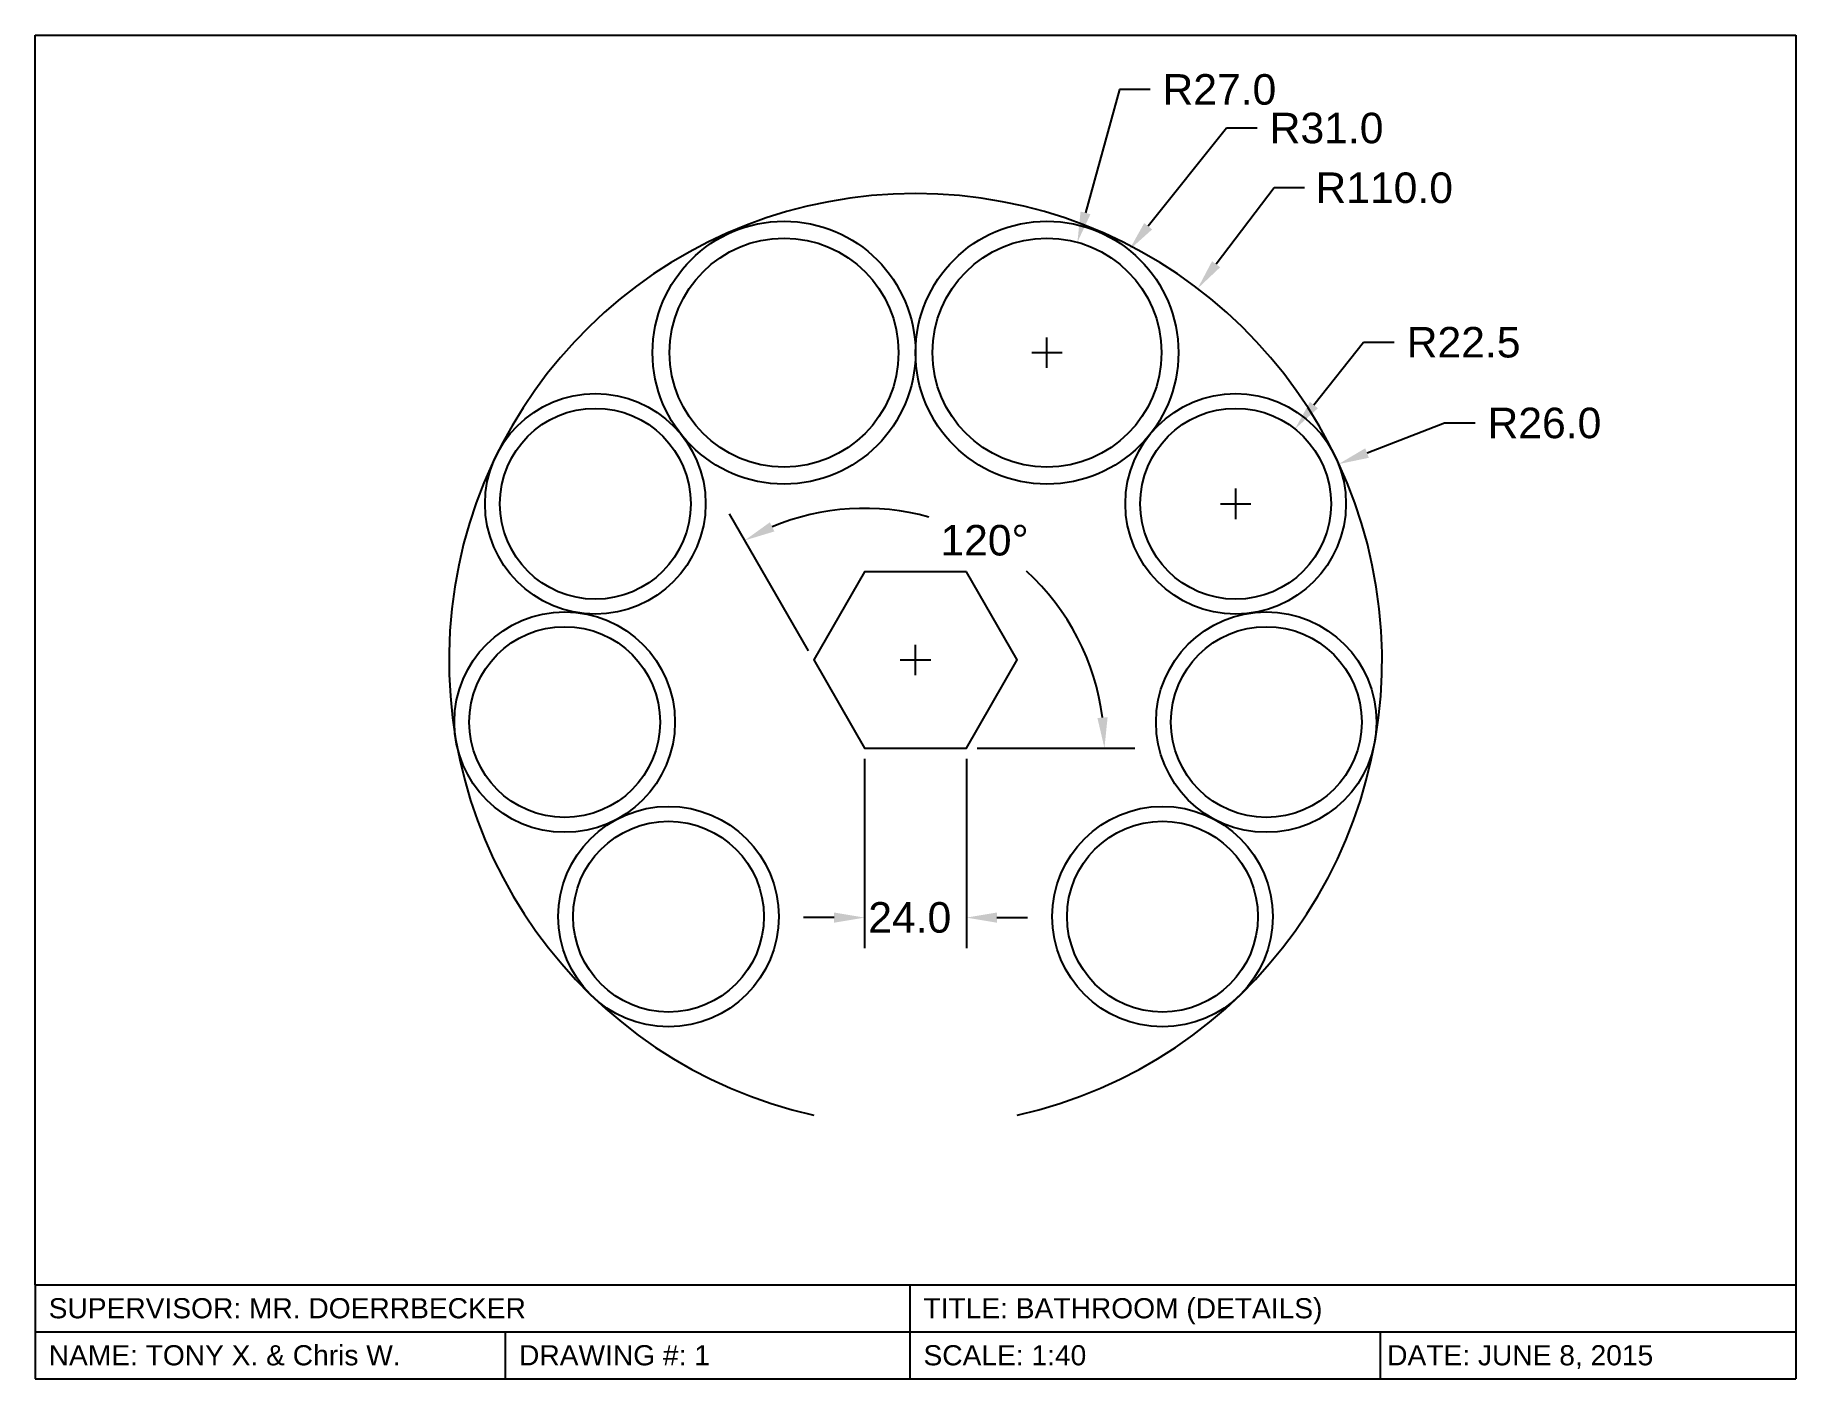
# Model space of a CAD drawing. Header units: inches. Extents: x -98 to 317, y -62 to 255.
import ezdxf

# ---------------------------------------------------------------- set-up
doc = ezdxf.new("R2010")
doc.units = ezdxf.units.IN
doc.header["$MEASUREMENT"] = 0
doc.linetypes.add('HIDDEN2', pattern=[0.1875, 0.125, -0.0625])
doc.layers.add('Text', color=5, linetype='Continuous')
doc.styles.get("Standard").update_dxf_attribs({"font": 'Arial.ttf'})
doc.dimstyles.get("Standard").update_dxf_attribs({"dimscale": 40, "dimtxt": 0.18, "dimasz": 0.18, "dimexe": 0.18, "dimexo": 0.0625, "dimgap": 0.09, "dimtad": 0, "dimtih": 1, "dimtoh": 1, "dimdec": 1, "dimzin": 0, "dimdsep": 46, "dimtxsty": 'Standard', "dimcen": 0.09, "dimadec": 0, "dimazin": 0, "dimtfac": 1, "dimtdec": 1, "dimtofl": 0, "dimtmove": 0, "dimatfit": 3, "dimfxl": 1, "dimtolj": 1, "dimtzin": 0, "dimarcsym": 0})

# ---------------------------------------------------------------- blocks, each defined once
blk = doc.blocks.new('*D4')
at = {"color": 0, "lineweight": -2, "transparency": 16777216}
for p, q in [((97.73, 84.07), (97.73, 39.39)), ((121.73, 84.07), (121.73, 39.39)), ((90.53, 46.59), (83.33, 46.59)), ((128.93, 46.59), (136.13, 46.59))]:
    blk.add_line(p, q, dxfattribs=at)
at = {"color": 0, "transparency": 16777216}
for points in [[(90.53, 47.79), (90.53, 45.39), (97.73, 46.59)], [(128.93, 47.79), (128.93, 45.39), (121.73, 46.59)]]:
    blk.add_solid(points, dxfattribs=at)
at = {"layer": 'Defpoints', "color": 0, "transparency": 16777216}
for p in [(97.73, 86.57), (121.73, 86.57), (121.73, 46.59)]:
    blk.add_point(p, dxfattribs=at)
at = {"color": 0, "transparency": 16777216, "insert": (108.38, 46.59), "char_height": 7.2, "attachment_point": 5}
blk.add_mtext('\\A1;24.0', dxfattribs=at)
blk = doc.blocks.new('*D5')
at = {"color": 0, "lineweight": -2, "transparency": 16777216}
for p, q in [((84.48, 109.51), (65.85, 141.78)), ((124.23, 86.57), (161.48, 86.57))]:
    blk.add_line(p, q, dxfattribs=at)
for start, end in [(74.4631, 112.7003), (7.2997, 47.4961)]:
    blk.add_arc((97.73, 86.57), 56.55, start, end, dxfattribs=at)
at = {"color": 0, "transparency": 16777216}
for points in [[(76.44, 137.66), (75.37, 139.81), (69.45, 135.54)], [(155.02, 93.83), (152.62, 93.67), (154.28, 86.57)]]:
    blk.add_solid(points, dxfattribs=at)
at = {"layer": 'Defpoints', "color": 0, "transparency": 16777216}
for p in [(141.05, 122.92), (85.73, 107.35), (97.73, 86.57), (97.73, 86.57), (121.73, 86.57)]:
    blk.add_point(p, dxfattribs=at)
at = {"color": 0, "transparency": 16777216, "insert": (126, 135.54), "char_height": 7.2, "attachment_point": 5}
blk.add_mtext('\\A1;120°', dxfattribs=at)
blk = doc.blocks.new('*D6')
at = {"color": 0, "lineweight": -2, "transparency": 16777216}
for p, q in [((194.27, 218.68), (180.61, 200.69)), ((201.47, 218.68), (194.27, 218.68)), ((109.73, 103.75), (109.73, 110.95)), ((106.13, 107.35), (113.33, 107.35))]:
    blk.add_line(p, q, dxfattribs=at)
at = {"color": 0, "transparency": 16777216}
blk.add_solid([(179.65, 201.41), (181.56, 199.96), (176.25, 194.95)], dxfattribs=at)
at = {"layer": 'Defpoints', "color": 0, "transparency": 16777216}
for p in [(176.25, 194.95), (109.73, 107.35)]:
    blk.add_point(p, dxfattribs=at)
at = {"color": 0, "transparency": 16777216, "insert": (220.24, 218.68), "char_height": 7.2, "attachment_point": 5}
blk.add_mtext('\\A1;R110.0', dxfattribs=at)
blk = doc.blocks.new('*D7')
at = {"color": 0, "lineweight": -2, "transparency": 16777216}
for p, q in [((183.08, 232.76), (164.59, 209.65)), ((190.28, 232.76), (183.08, 232.76)), ((140.73, 176.23), (140.73, 183.43)), ((137.13, 179.83), (144.33, 179.83))]:
    blk.add_line(p, q, dxfattribs=at)
at = {"color": 0, "transparency": 16777216}
blk.add_solid([(163.66, 210.4), (165.53, 208.9), (160.1, 204.03)], dxfattribs=at)
at = {"layer": 'Defpoints', "color": 0, "transparency": 16777216}
for p in [(160.1, 204.03), (140.73, 179.83)]:
    blk.add_point(p, dxfattribs=at)
at = {"color": 0, "transparency": 16777216, "insert": (206.65, 232.76), "char_height": 7.2, "attachment_point": 5}
blk.add_mtext('\\A1;R31.0', dxfattribs=at)
blk = doc.blocks.new('*D8')
at = {"color": 0, "lineweight": -2, "transparency": 16777216}
for p, q in [((157.82, 241.87), (149.81, 212.8)), ((165.02, 241.87), (157.82, 241.87)), ((140.73, 176.23), (140.73, 183.43)), ((137.13, 179.83), (144.33, 179.83))]:
    blk.add_line(p, q, dxfattribs=at)
at = {"color": 0, "transparency": 16777216}
blk.add_solid([(148.65, 213.12), (150.97, 212.48), (147.9, 205.86)], dxfattribs=at)
at = {"layer": 'Defpoints', "color": 0, "transparency": 16777216}
for p in [(147.9, 205.86), (140.73, 179.83)]:
    blk.add_point(p, dxfattribs=at)
at = {"color": 0, "transparency": 16777216, "insert": (181.38, 241.87), "char_height": 7.2, "attachment_point": 5}
blk.add_mtext('\\A1;R27.0', dxfattribs=at)
blk = doc.blocks.new('*D9')
at = {"color": 0, "lineweight": -2, "transparency": 16777216}
for p, q in [((234.45, 163.2), (216.19, 156.15)), ((241.65, 163.2), (234.45, 163.2)), ((185.22, 140.59), (185.22, 147.79)), ((181.62, 144.19), (188.82, 144.19))]:
    blk.add_line(p, q, dxfattribs=at)
at = {"color": 0, "transparency": 16777216}
blk.add_solid([(215.76, 157.27), (216.62, 155.03), (209.47, 153.55)], dxfattribs=at)
at = {"layer": 'Defpoints', "color": 0, "transparency": 16777216}
for p in [(209.47, 153.55), (185.22, 144.19)]:
    blk.add_point(p, dxfattribs=at)
at = {"color": 0, "transparency": 16777216, "insert": (258.02, 163.2), "char_height": 7.2, "attachment_point": 5}
blk.add_mtext('\\A1;R26.0', dxfattribs=at)
blk = doc.blocks.new('*D10')
at = {"color": 0, "lineweight": -2, "transparency": 16777216}
for p, q in [((215.39, 182.24), (203.67, 167.46)), ((222.59, 182.24), (215.39, 182.24)), ((185.22, 140.59), (185.22, 147.79)), ((181.62, 144.19), (188.82, 144.19))]:
    blk.add_line(p, q, dxfattribs=at)
at = {"color": 0, "transparency": 16777216}
blk.add_solid([(202.73, 168.21), (204.61, 166.72), (199.2, 161.82)], dxfattribs=at)
at = {"layer": 'Defpoints', "color": 0, "transparency": 16777216}
for p in [(199.2, 161.82), (185.22, 144.19)]:
    blk.add_point(p, dxfattribs=at)
at = {"color": 0, "transparency": 16777216, "insert": (238.96, 182.24), "char_height": 7.2, "attachment_point": 5}
blk.add_mtext('\\A1;R22.5', dxfattribs=at)

msp = doc.modelspace()

# ---------------------------------------------------------------- linework, layer by layer
for p, q in [((-97.83, 254.7), (317.29, 254.7)), ((-97.83, -40), (-97.83, 254.7)), ((317.29, 254.7), (317.29, -62.18)), ((-97.83, -40), (317.29, -40)), ((-97.83, -40), (-97.83, -62.18)), ((108.44, -62.18), (108.44, -40)), ((-97.83, -51.09), (317.29, -51.09)), ((13.08, -62.18), (13.08, -51.09)), ((219.35, -62.18), (219.35, -51.09)), ((-97.83, -62.18), (317.29, -62.18))]:
    msp.add_line(p, q)
msp.add_lwpolyline([(121.73, 128.13), (97.73, 128.13), (85.73, 107.35), (97.73, 86.57), (121.73, 86.57), (133.73, 107.35)], close=True)
for centre, radius in [((78.73, 179.83), 31), ((140.73, 179.83), 31), ((78.73, 179.83), 27), ((140.73, 179.83), 27), ((34.24, 144.19), 26), ((34.24, 144.19), 22.5), ((185.22, 144.19), 26), ((185.22, 144.19), 22.5), ((27.01, 92.7), 26), ((192.44, 92.7), 26), ((27.01, 92.7), 22.5), ((192.44, 92.7), 22.5), ((51.49, 46.82), 26), ((167.96, 46.82), 26), ((51.49, 46.82), 22.5), ((167.96, 46.82), 22.5)]:
    msp.add_circle(centre, radius)
msp.add_arc((109.73, 107.35), 110, 282.6023, 257.3977)

# ---------------------------------------------------------------- texts
at = {"layer": 'Text'}
for s, p in [('SUPERVISOR: MR. DOERRBECKER', (-94.66, -47.92)), ('NAME: TONY X. & Chris W.', (-94.66, -59.01)), ('DRAWING #: 1', (16.25, -59.01)), ('SCALE: 1:40', (111.61, -59.01)), ('DATE: JUNE 8, 2015', (220.94, -59.01))]:
    msp.add_text(s, height=4.7533, dxfattribs=at).set_placement(p)
at = {"layer": 'Text', "linetype": 'HIDDEN2', "ltscale": 5}
msp.add_text('TITLE: BATHROOM (DETAILS)', height=4.7533, dxfattribs=at).set_placement((111.61, -47.92))

# ---------------------------------------------------------------- dimensions: what is measured, and where the dimension line sits
for center, mpoint, picture, middle in [((140.73, 179.83), (147.9, 205.86), '*D8', (181.38, 241.87)), ((140.73, 179.83), (160.1, 204.03), '*D7', (206.65, 232.76)), ((109.73, 107.35), (176.25, 194.95), '*D6', (220.24, 218.68)), ((185.22, 144.19), (199.2, 161.82), '*D10', (238.96, 182.24)), ((185.22, 144.19), (209.47, 153.55), '*D9', (258.02, 163.2))]:
    dim = msp.add_radius_dim(center=center, mpoint=mpoint, dimstyle='Standard')
    dim.commit()
    dim.dimension.update_dxf_attribs({"geometry": picture, "text_midpoint": middle, "dimtype": 164})
dim = msp.add_angular_dim_2l(base=(141.05, 122.92), line1=((97.73, 86.57), (121.73, 86.57)), line2=((85.73, 107.35), (97.73, 86.57)), dimstyle='Standard')
dim.commit()
dim.dimension.update_dxf_attribs({"geometry": '*D5', "text_midpoint": (126, 135.54)})
dim = msp.add_linear_dim(base=(121.73, 46.59), p1=(97.73, 86.57), p2=(121.73, 86.57), dimstyle='Standard')
dim.commit()
dim.dimension.update_dxf_attribs({"geometry": '*D4', "text_midpoint": (108.38, 46.59), "dimtype": 160})

doc.saveas('drawing.dxf')
